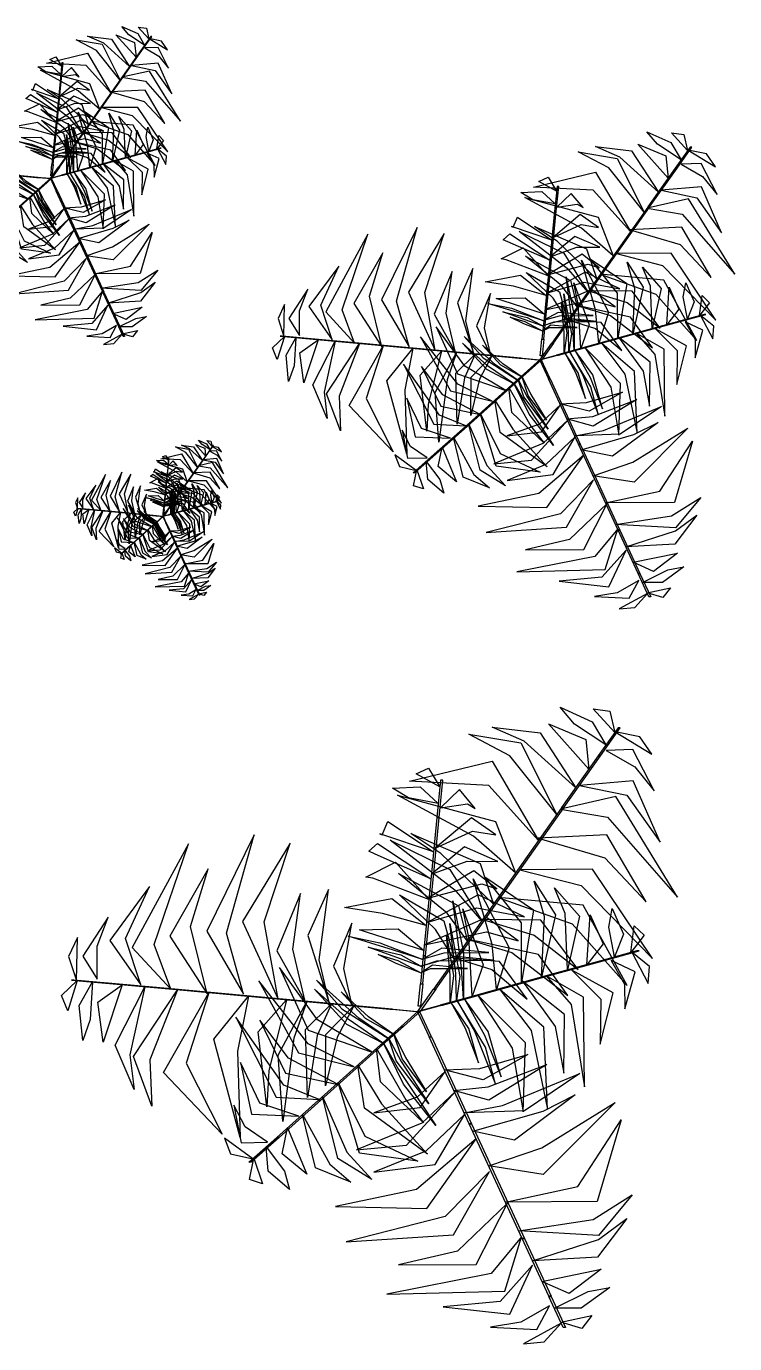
# Model space of a CAD drawing. Extents: x -1763 to 1877, y -723 to 1291.
# Drawn here: x 589 to 1045, y -611 to 236 of the extents above; entities that cross this region are included whole.
import ezdxf

# ---------------------------------------------------------------- set-up
doc = ezdxf.new("R2010")
doc.units = 0
doc.header["$MEASUREMENT"] = 0
doc.layers.get('0').update_dxf_attribs({"linetype": 'CONTINUOUS'})
doc.layers.add('LSTREEDC', color=3, linetype='CONTINUOUS')

# ---------------------------------------------------------------- blocks, each defined once
blk = doc.blocks.new('A3E24C')
at = {"color": 64, "linetype": 'Continuous'}
for points in [[(0.253, 0.3562, 0.2907), (0.2108, 0.3841, 0.2796), (0.1918, 0.4066, 0.2651), (0.2348, 0.3872, 0.2677)], [(0.2648, 0.373, 0.2701), (0.2361, 0.4044, 0.2506), (0.2581, 0.4014, 0.2453)], [(0.1871, 0.2629, 0.3463), (0.1242, 0.3418, 0.3317), (0.0693, 0.3707, 0.3201), (0.139, 0.3588, 0.334)], [(0.2125, 0.2989, 0.3325), (0.1435, 0.3614, 0.3092), (0.1004, 0.3802, 0.3047), (0.1647, 0.3722, 0.3016)], [(0.23, 0.3237, 0.3183), (0.176, 0.3843, 0.2943), (0.2259, 0.3636, 0.2991)], [(0.2655, 0.3738, 0.2681), (0.3147, 0.344, 0.2497), (0.2986, 0.3669, 0.2468)], [(0.2533, 0.3489, 0.2944), (0.2916, 0.3267, 0.2793), (0.3175, 0.2946, 0.2808), (0.2891, 0.3501, 0.2655)], [(0.1626, 0.2283, 0.3426), (0.096, 0.3019, 0.3274), (-0.0103, 0.3076, 0.3065), (0.1004, 0.3345, 0.3272)], [(0.2175, 0.302, 0.3287), (0.2811, 0.2888, 0.305), (0.3256, 0.2261, 0.3029), (0.2895, 0.3083, 0.2962)], [(0.1319, 0.1847, 0.338), (0.0754, 0.2342, 0.3254), (-0.0262, 0.2889, 0.3039), (0.1052, 0.2538, 0.3307)], [(0.1923, 0.2703, 0.3464), (0.2551, 0.2596, 0.3387), (0.3489, 0.1524, 0.3112), (0.2663, 0.287, 0.3424)], [(-0.2325, 0.0224, 0.3375), (-0.2553, 0.1042, 0.3261), (-0.2185, 0.2357, 0.3001), (-0.2819, 0.1066, 0.3284)], [(0.1024, 0.143, 0.3335), (0.0318, 0.2109, 0.3176), (-0.0085, 0.2375, 0.309), (0.0844, 0.1974, 0.3283)], [(0.1624, 0.2313, 0.3425), (0.2517, 0.2052, 0.3295), (0.3068, 0.1461, 0.3141), (0.2544, 0.236, 0.3346)], [(-0.3302, 0.0291, 0.3464), (-0.3524, 0.0888, 0.3387), (-0.3064, 0.2237, 0.3112), (-0.3817, 0.0848, 0.3424)], [(-0.186, 0.0159, 0.3337), (-0.2049, 0.1194, 0.3183), (-0.1701, 0.2246, 0.297), (-0.2339, 0.1198, 0.3212)], [(0.0867, 0.1207, 0.3167), (0.0526, 0.1601, 0.3166), (-0.0363, 0.2285, 0.2932), (0.0438, 0.1895, 0.3295)], [(-0.2815, 0.0227, 0.3425), (-0.3036, 0.1131, 0.3295), (-0.28, 0.1903, 0.3141), (-0.3316, 0.1, 0.3346)], [(0.0675, 0.0936, 0.2834), (0.0403, 0.1311, 0.2875), (-0.0248, 0.1841, 0.2723), (0.0553, 0.1408, 0.3057)], [(0.1376, 0.189, 0.3375), (0.2198, 0.1678, 0.3261), (0.3153, 0.0703, 0.3001), (0.2352, 0.1896, 0.3284)], [(-0.3703, 0.035, 0.3287), (-0.3907, 0.0968, 0.305), (-0.3586, 0.1666, 0.3029), (-0.4118, 0.0943, 0.2962)], [(-0.1168, 0.0076, 0.2847), (-0.1313, 0.0686, 0.2899), (-0.1187, 0.1624, 0.2624), (-0.1466, 0.1009, 0.3004)], [(-0.15, 0.0126, 0.3178), (-0.1664, 0.0827, 0.3234), (-0.1561, 0.157, 0.3013), (-0.1882, 0.0805, 0.346)], [(0.0501, 0.069, 0.2533), (0.0248, 0.1092, 0.2606), (-0.0235, 0.1553, 0.254), (0.0356, 0.1205, 0.2766)], [(0.1088, 0.152, 0.3337), (0.2078, 0.1166, 0.3183), (0.2815, 0.0339, 0.297), (0.2226, 0.1415, 0.3212)], [(-0.4288, 0.0426, 0.2944), (-0.4288, 0.0869, 0.2793), (-0.4139, 0.1254, 0.2808), (-0.4478, 0.0731, 0.2655)], [(-0.0869, 0.0069, 0.2544), (-0.0981, 0.0566, 0.2579), (-0.0874, 0.1175, 0.2375), (-0.1122, 0.0601, 0.2718)], [(0.0879, 0.1224, 0.3178), (0.1567, 0.1016, 0.3234), (0.216, 0.0556, 0.3013), (0.1658, 0.1216, 0.346)], [(-0.4565, 0.0407, 0.2681), (-0.4552, 0.0983, 0.2497), (-0.4671, 0.0729, 0.2468)], [(0.067, 0.0962, 0.2847), (0.127, 0.0783, 0.2899), (0.202, 0.0204, 0.2624), (0.1626, 0.0753, 0.3004)], [(0.0514, 0.0707, 0.2544), (0.1, 0.0554, 0.2579), (0.1474, 0.0158, 0.2375), (0.1102, 0.066, 0.2718)], [(-0.4554, 0.0406, 0.2701), (-0.4683, 0, 0.2506), (-0.4767, 0.0205, 0.2453)], [(-0.435, 0.0387, 0.2907), (-0.4381, -0.0117, 0.2796), (-0.4481, -0.0395, 0.2651), (-0.4528, 0.0074, 0.2677)], [(-0.3954, 0.0351, 0.3183), (-0.4209, -0.042, 0.2943), (-0.4279, 0.0116, 0.2991)], [(-0.3651, 0.0323, 0.3325), (-0.3848, -0.0587, 0.3092), (-0.3794, -0.1054, 0.3047), (-0.4047, -0.0457, 0.3016)], [(-0.3212, 0.0283, 0.3463), (-0.3581, -0.0656, 0.3317), (-0.3557, -0.1276, 0.3201), (-0.3802, -0.0613, 0.334)], [(-0.279, 0.0244, 0.3426), (-0.3095, -0.07, 0.3274), (-0.2612, -0.165, 0.3065), (-0.3399, -0.0826, 0.3272)], [(-0.2259, 0.0196, 0.338), (-0.2406, -0.0541, 0.3254), (-0.2372, -0.1694, 0.3039), (-0.2725, -0.038, 0.3307)], [(-0.175, 0.0149, 0.3335), (-0.1985, -0.0802, 0.3176), (-0.2014, -0.1284, 0.309), (-0.2132, -0.0279, 0.3283)], [(-0.1479, 0.0124, 0.3167), (-0.165, -0.0367, 0.3166), (-0.1798, -0.148, 0.2932), (-0.186, -0.0591, 0.3295)], [(-0.1148, 0.0094, 0.2834), (-0.1338, -0.0329, 0.2875), (-0.1471, -0.1158, 0.2723), (-0.1496, -0.0248, 0.3057)], [(-0.0849, 0.0066, 0.2533), (-0.107, -0.0354, 0.2606), (-0.1228, -0.1002, 0.254), (-0.1222, -0.0318, 0.2766)], [(0.0366, -0.0791, 0.2533), (0.0841, -0.0772, 0.2606), (0.1482, -0.0585, 0.254), (0.0886, -0.0922, 0.2766)], [(0.0375, -0.081, 0.2544), (0, -0.1155, 0.2579), (-0.0581, -0.1367, 0.2375), (0.004, -0.1295, 0.2718)], [(0.0492, -0.1064, 0.2834), (0.0954, -0.1017, 0.2875), (0.1738, -0.0717, 0.2723), (0.0962, -0.1194, 0.3057)], [(0.0632, -0.1366, 0.3167), (0.1143, -0.1268, 0.3166), (0.218, -0.084, 0.2932), (0.1441, -0.1338, 0.3295)], [(0.0518, -0.1073, 0.2847), (0.0062, -0.1503, 0.2899), (-0.0813, -0.1863, 0.2624), (-0.0141, -0.1797, 0.3004)], [(0.0746, -0.1613, 0.3335), (0.1687, -0.1341, 0.3176), (0.2119, -0.1125, 0.309), (0.1307, -0.173, 0.3283)], [(0.096, -0.2077, 0.338), (0.1671, -0.1836, 0.3254), (0.2653, -0.1229, 0.3039), (0.1691, -0.2192, 0.3307)], [(0.064, -0.1385, 0.3178), (0.0116, -0.1877, 0.3234), (-0.0579, -0.216, 0.3013), (0.0244, -0.2055, 0.346)], [(0.1183, -0.2562, 0.3426), (0.2154, -0.2353, 0.3274), (0.2735, -0.146, 0.3065), (0.2414, -0.2553, 0.3272)], [(0.0792, -0.1713, 0.3337), (-0.0009, -0.2394, 0.3183), (-0.1094, -0.2619, 0.297), (0.0132, -0.2647, 0.3212)], [(0.0968, -0.2149, 0.3375), (0.0374, -0.2755, 0.3261), (-0.0949, -0.3094, 0.3001), (0.0486, -0.2997, 0.3284)], [(0.1361, -0.2946, 0.3463), (0.2358, -0.2796, 0.3317), (0.2884, -0.2465, 0.3201), (0.2432, -0.3009, 0.334)], [(0.1211, -0.2574, 0.3425), (0.0539, -0.3217, 0.3295), (-0.0249, -0.3399, 0.3141), (0.0791, -0.3395, 0.3346)], [(0.1545, -0.3346, 0.3325), (0.2432, -0.3062, 0.3092), (0.281, -0.2782, 0.3047), (0.2419, -0.3299, 0.3016)], [(0.1399, -0.3028, 0.3464), (0.0993, -0.3519, 0.3387), (-0.0405, -0.3795, 0.3112), (0.1174, -0.3753, 0.3424)], [(0.1548, -0.3405, 0.3287), (0.1115, -0.389, 0.305), (0.035, -0.3962, 0.3029), (0.1242, -0.406, 0.2962)], [(0.1673, -0.3622, 0.3183), (0.2468, -0.3458, 0.2943), (0.2039, -0.3786, 0.2991)], [(0.1839, -0.3983, 0.2907), (0.2292, -0.3758, 0.2796), (0.2582, -0.3706, 0.2651), (0.2199, -0.3981, 0.2677)], [(0.1774, -0.3949, 0.2944), (0.1391, -0.4171, 0.2793), (0.0983, -0.4234, 0.2808), (0.1606, -0.4266, 0.2655)], [(0.193, -0.418, 0.2681), (0.1425, -0.4457, 0.2497), (0.1704, -0.4432, 0.2468)], [(0.1925, -0.417, 0.2701), (0.2342, -0.4078, 0.2506), (0.2206, -0.4254, 0.2453)]]:
    blk.add_3dface(points, dxfattribs=at)
at = {"color": 72, "linetype": 'Continuous'}
for points in [[(0.2428, 0.3417, 0.3077), (0.2459, 0.3417, 0.3077), (0.2723, 0.3792, 0.2618), (0.2693, 0.3792, 0.2618)], [(0.1937, 0.2722, 0.3472), (0.1968, 0.2722, 0.3472), (0.2459, 0.3417, 0.3075), (0.2428, 0.3417, 0.3075)], [(0.0265, 0.2589, 0.6136), (0.0296, 0.2589, 0.6136), (0.0345, 0.3088, 0.6002), (0.0315, 0.3088, 0.6002)], [(0.096, 0.1338, 0.332), (0.0991, 0.1338, 0.332), (0.1967, 0.2721, 0.3469), (0.1936, 0.2721, 0.3469)], [(0.0192, 0.1845, 0.607), (0.0223, 0.1845, 0.607), (0.0296, 0.2589, 0.6135), (0.0266, 0.2589, 0.6135)], [(0.0083, 0.0737, 0.5287), (0.0114, 0.0737, 0.5287), (0.0223, 0.1845, 0.6067), (0.0192, 0.1845, 0.6067)], [(0.1062, 0.0285, 0.453), (0.1004, 0.0888, 0.4475), (0.075, 0.1769, 0.427), (0.1233, 0.0843, 0.4644)], [(0.14, 0.0378, 0.4776), (0.1398, 0.1181, 0.4757), (0.0908, 0.1794, 0.4385), (0.156, 0.1353, 0.4873)], [(0.1669, 0.0452, 0.4971), (0.1707, 0.1266, 0.4982), (0.1568, 0.1739, 0.487), (0.1853, 0.1288, 0.5088)], [(0.2017, 0.0548, 0.5051), (0.1985, 0.1306, 0.4935), (0.184, 0.1649, 0.4866), (0.2178, 0.1267, 0.4966)], [(0.0621, 0.0163, 0.4069), (0.0597, 0.0576, 0.4119), (0.0479, 0.1474, 0.3975), (0.0622, 0.0783, 0.4284)], [(0.0221, 0.0292, 0.204), (0.0252, 0.0292, 0.204), (0.0991, 0.1339, 0.3321), (0.096, 0.1339, 0.3321)], [(0.0738, 0.0195, 0.4295), (0.0691, 0.0986, 0.4244), (0.0612, 0.1365, 0.4178), (0.0887, 0.0619, 0.4395)], [(0.2274, 0.0619, 0.5075), (0.2321, 0.1288, 0.4982), (0.2494, 0.0899, 0.5062)], [(0.2646, 0.0722, 0.5042), (0.2571, 0.112, 0.4959), (0.2616, 0.137, 0.4888), (0.2764, 0.1026, 0.4942)], [(0.0527, 0.0137, 0.3706), (0.0518, 0.0499, 0.3794), (0.0437, 0.1172, 0.3711), (0.0572, 0.0459, 0.3986)], [(0.2862, 0.0781, 0.4982), (0.291, 0.114, 0.4883), (0.3041, 0.1013, 0.4888)], [(0.0442, 0.0114, 0.3377), (0.0442, 0.0478, 0.35), (0.0393, 0.1012, 0.3494), (0.0488, 0.0472, 0.3673)], [(0.0046, 0.0364, 0.3888), (0.0077, 0.0364, 0.3888), (0.0114, 0.0737, 0.5288), (0.0083, 0.0737, 0.5288)], [(0.2463, 0.0671, 0.5089), (0.2494, 0.0671, 0.5089), (0.2976, 0.0804, 0.4955), (0.2946, 0.0804, 0.4955)], [(0.2878, 0.0785, 0.4972), (0.3097, 0.0369, 0.4861), (0.3116, 0.0593, 0.4879)], [(-0.0602, -0.0554, 0.4341), (-0.1333, -0.0121, 0.4347), (-0.1842, 0.0582, 0.4099), (-0.1462, -0.026, 0.4482)], [(0.1742, 0.0472, 0.5022), (0.1773, 0.0472, 0.5022), (0.2494, 0.0671, 0.5088), (0.2463, 0.0671, 0.5088)], [(0.2072, 0.0545, 0.5047), (0.2463, 0.0158, 0.4987), (0.2455, -0.0446, 0.4869), (0.2627, 0.024, 0.5008)], [(0.2602, 0.0673, 0.5045), (0.2781, 0.0356, 0.4957), (0.2785, 0.0028, 0.4921), (0.292, 0.0523, 0.4932)], [(-0.4174, 0.0371, 0.3077), (-0.4143, 0.0371, 0.3077), (-0.4599, 0.0413, 0.2618), (-0.463, 0.0413, 0.2618)], [(-0.3326, 0.0294, 0.3472), (-0.3295, 0.0294, 0.3472), (-0.4142, 0.0371, 0.3075), (-0.4173, 0.0371, 0.3075)], [(-0.0845, -0.0747, 0.4554), (-0.1458, -0.0443, 0.4595), (-0.2123, 0.0403, 0.4317), (-0.1588, -0.056, 0.4718)], [(-0.0378, -0.0375, 0.3722), (-0.0782, -0.0099, 0.3838), (-0.1347, 0.0411, 0.3631), (-0.1008, 0.0029, 0.3983)], [(0.0046, 0.0364, 0.3888), (0.0077, 0.0364, 0.3888), (0.0047, 0.0062, 0.2163), (0.0016, 0.0062, 0.2163)], [(0.0669, 0.0176, 0.424), (0.07, 0.0176, 0.424), (0.1773, 0.0472, 0.502), (0.1742, 0.0472, 0.502)], [(0.1412, 0.0397, 0.4784), (0.1851, -0.0211, 0.4815), (0.1968, -0.0835, 0.4642), (0.1976, -0.0048, 0.4957)], [(0.1729, 0.0469, 0.5008), (0.2065, 0.0085, 0.5064), (0.2241, -0.1016, 0.474), (0.2229, 0.0185, 0.5205)], [(-0.1639, 0.0139, 0.332), (-0.1608, 0.0139, 0.332), (-0.3294, 0.0294, 0.3469), (-0.3325, 0.0294, 0.3469)], [(-0.0463, -0.043, 0.4085), (-0.0926, -0.0112, 0.4215), (-0.1374, 0.0292, 0.4048), (-0.0948, -0.0176, 0.4458)], [(-0.0324, -0.0307, 0.3393), (-0.0653, -0.0079, 0.348), (-0.1016, 0.0257, 0.3318), (-0.0698, -0.0096, 0.3634)], [(0.0221, 0.0292, 0.204), (0.0252, 0.0292, 0.204), (0.0037, -0.0011, 0.05), (0.0006, -0.0011, 0.05)], [(0.081, 0.0215, 0.4341), (0.1274, -0.0497, 0.4347), (0.1419, -0.1353, 0.4099), (0.1451, -0.043, 0.4482)], [(0.1114, 0.0281, 0.4554), (0.1528, -0.0264, 0.4595), (0.1749, -0.1317, 0.4317), (0.1697, -0.0217, 0.4718)], [(-0.0364, 0.0022, 0.204), (-0.0333, 0.0022, 0.204), (-0.1609, 0.0139, 0.3321), (-0.1639, 0.0139, 0.3321)], [(-0.0364, 0.0022, 0.204), (-0.0333, 0.0022, 0.204), (0.0037, -0.0011, 0.05), (0.0006, -0.0011, 0.05)], [(0.0307, 0.0076, 0.2841), (0.0338, 0.0076, 0.2841), (0.0045, -0.0004, 0.1116), (0.0014, -0.0004, 0.1116)], [(0.0307, 0.0076, 0.2841), (0.0338, 0.0076, 0.2841), (0.07, 0.0176, 0.424), (0.0669, 0.0176, 0.424)], [(0.0452, 0.0116, 0.3393), (0.0646, -0.0233, 0.348), (0.0822, -0.0696, 0.3318), (0.0693, -0.0238, 0.3634)], [(0.053, 0.0154, 0.3722), (0.077, -0.0272, 0.3838), (0.1051, -0.098, 0.3631), (0.0916, -0.0488, 0.3983)], [(0.0631, 0.0166, 0.4085), (0.0905, -0.0325, 0.4215), (0.1127, -0.0885, 0.4048), (0.0953, -0.0277, 0.4458)], [(-0.1313, -0.1188, 0.5008), (-0.1784, -0.0993, 0.5064), (-0.243, -0.0085, 0.474), (-0.1887, -0.1156, 0.5205)], [(-0.106, -0.0984, 0.4784), (-0.1724, -0.0633, 0.4815), (-0.2106, -0.0126, 0.4642), (-0.1764, -0.0835, 0.4957)], [(-0.0212, -0.0207, 0.2841), (-0.0182, -0.0207, 0.2841), (0.0045, -0.0004, 0.1116), (0.0014, -0.0004, 0.1116)], [(0.0162, -0.0349, 0.204), (0.0193, -0.0349, 0.204), (0.0037, -0.0011, 0.05), (0.0006, -0.0011, 0.05)], [(-0.0212, -0.0207, 0.2841), (-0.0182, -0.0207, 0.2841), (-0.0462, -0.0456, 0.424), (-0.0492, -0.0456, 0.424)], [(-0.0317, -0.03, 0.3377), (-0.0155, -0.0626, 0.35), (0.0126, -0.1084, 0.3494), (-0.0199, -0.0642, 0.3673)], [(0.0162, -0.0349, 0.204), (0.0193, -0.0349, 0.204), (0.073, -0.1512, 0.3321), (0.0699, -0.1512, 0.3321)], [(-0.0492, -0.0456, 0.424), (-0.0462, -0.0456, 0.424), (-0.1292, -0.1197, 0.502), (-0.1323, -0.1197, 0.502)], [(-0.0546, -0.0504, 0.4295), (-0.0153, -0.1192, 0.4244), (0.0086, -0.1497, 0.4178), (-0.0492, -0.095, 0.4395)], [(-0.0455, -0.0423, 0.4069), (-0.0251, -0.0783, 0.4119), (0.0253, -0.1536, 0.3975), (-0.0182, -0.098, 0.4284)], [(-0.0382, -0.0359, 0.3706), (-0.0214, -0.0679, 0.3794), (0.0157, -0.1246, 0.3711), (-0.0281, -0.0667, 0.3986)], [(-0.1587, -0.1409, 0.5047), (-0.2109, -0.1236, 0.4987), (-0.2369, -0.0691, 0.4869), (-0.2219, -0.1381, 0.5008)], [(-0.0796, -0.0728, 0.453), (-0.0477, -0.1243, 0.4475), (0.0141, -0.192, 0.427), (-0.0703, -0.1305, 0.4644)], [(-0.1058, -0.0961, 0.4776), (-0.07, -0.168, 0.4757), (0.0011, -0.2013, 0.4385), (-0.077, -0.1906, 0.4873)], [(-0.1323, -0.1197, 0.5022), (-0.1292, -0.1197, 0.5022), (-0.185, -0.1695, 0.5088), (-0.1881, -0.1695, 0.5088)], [(-0.1266, -0.1147, 0.4971), (-0.094, -0.1894, 0.4982), (-0.0605, -0.2256, 0.487), (-0.1061, -0.1978, 0.5088)], [(-0.2006, -0.1759, 0.5045), (-0.2306, -0.1554, 0.4957), (-0.2455, -0.1261, 0.4921), (-0.2356, -0.1765, 0.4932)], [(-0.1536, -0.1387, 0.5051), (-0.1171, -0.2053, 0.4935), (-0.089, -0.2296, 0.4866), (-0.1361, -0.2104, 0.4966)], [(-0.1735, -0.1565, 0.5075), (-0.148, -0.2186, 0.4982), (-0.1808, -0.1913, 0.5062)], [(0.0699, -0.1512, 0.332), (0.0729, -0.1512, 0.332), (0.1438, -0.3049, 0.3469), (0.1408, -0.3049, 0.3469)], [(-0.2202, -0.1982, 0.4972), (-0.2583, -0.1706, 0.4861), (-0.2501, -0.1915, 0.4879)], [(-0.1881, -0.1695, 0.5089), (-0.185, -0.1695, 0.5089), (-0.2224, -0.2028, 0.4955), (-0.2255, -0.2028, 0.4955)], [(-0.2023, -0.1822, 0.5042), (-0.1779, -0.2146, 0.4959), (-0.1709, -0.239, 0.4888), (-0.1994, -0.2147, 0.4942)], [(-0.219, -0.1971, 0.4982), (-0.2074, -0.2314, 0.4883), (-0.2248, -0.2258, 0.4888)], [(0.1408, -0.305, 0.3472), (0.1439, -0.305, 0.3472), (0.1795, -0.3822, 0.3075), (0.1765, -0.3822, 0.3075)], [(0.1765, -0.3823, 0.3077), (0.1796, -0.3823, 0.3077), (0.1988, -0.4239, 0.2618), (0.1957, -0.4239, 0.2618)]]:
    blk.add_3dface(points, dxfattribs=at)
at = {"color": 70, "linetype": 'Continuous'}
for points in [[(0.0306, 0.3002, 0.6029), (-0.0012, 0.3175, 0.5931), (0.0154, 0.3252, 0.5935)], [(0.0284, 0.2779, 0.6089), (-0.0115, 0.2852, 0.6007), (-0.0332, 0.2983, 0.5936), (0.0042, 0.2999, 0.5989)], [(0.0314, 0.272, 0.6092), (0.0674, 0.2774, 0.6004), (0.0779, 0.2712, 0.5968), (0.0568, 0.2963, 0.5979)], [(0.022, 0.2129, 0.6098), (-0.0499, 0.2371, 0.5982), (-0.0467, 0.236, 0.5913), (-0.0394, 0.2538, 0.6014)], [(0.0243, 0.2179, 0.6094), (0.0744, 0.2406, 0.6034), (0.1053, 0.2356, 0.5916), (0.0727, 0.2587, 0.6056)], [(0.0184, 0.177, 0.6018), (-0.0562, 0.2098, 0.6029), (-0.0649, 0.2138, 0.5917), (-0.053, 0.2242, 0.6135)], [(0.0191, 0.1832, 0.6055), (0.0669, 0.2007, 0.6111), (0.1082, 0.2002, 0.5787), (0.0635, 0.2197, 0.6252)], [(0.0157, 0.1492, 0.5823), (-0.0593, 0.1779, 0.5804), (-0.0686, 0.1793, 0.5432), (-0.0291, 0.1992, 0.592)], [(0.0143, 0.151, 0.5831), (0.0869, 0.1701, 0.5862), (0.1067, 0.1636, 0.569), (0.0762, 0.1877, 0.6004)], [(0.0122, 0.1143, 0.5577), (-0.0462, 0.1306, 0.5522), (-0.0971, 0.1385, 0.5317), (-0.0337, 0.1504, 0.5691)], [(0.0145, 0.119, 0.5601), (0.0802, 0.1381, 0.5643), (0.1437, 0.1259, 0.5365), (0.0819, 0.1556, 0.5765)], [(0.0097, 0.0884, 0.5388), (0.0929, 0.106, 0.5394), (0.1352, 0.0937, 0.5146), (0.0929, 0.1249, 0.5529)], [(0.0089, 0.0809, 0.5342), (-0.0665, 0.1049, 0.5291), (-0.0773, 0.1085, 0.5225), (-0.0252, 0.1101, 0.5443)], [(0.0078, 0.0688, 0.5116), (-0.0316, 0.0814, 0.5166), (-0.0922, 0.1, 0.5022), (-0.0501, 0.0912, 0.5331)], [(0.0068, 0.0591, 0.4753), (-0.0273, 0.0713, 0.4841), (-0.0655, 0.0852, 0.4759), (-0.0216, 0.0749, 0.5033)], [(0.0059, 0.0503, 0.4424), (-0.028, 0.0634, 0.4547), (-0.0522, 0.0754, 0.4541), (-0.0258, 0.0675, 0.472)], [(0.0053, 0.06, 0.477), (0.0263, 0.067, 0.4885), (0.1024, 0.0678, 0.4679), (0.0516, 0.073, 0.5031)], [(0.0079, 0.0698, 0.5132), (0.0361, 0.0778, 0.5262), (0.0963, 0.0784, 0.5096), (0.0333, 0.084, 0.5505)], [(0.006, 0.0513, 0.444), (0.0181, 0.0569, 0.4527), (0.0677, 0.0567, 0.4365), (0.0204, 0.0611, 0.4681)]]:
    blk.add_3dface(points, dxfattribs=at)

msp = doc.modelspace()

# ---------------------------------------------------------------- block references
at = {"layer": 'LSTREEDC'}
for p, xscale, yscale, zscale in [((604.72, 138.12), 240, 240, 360), ((919.41, 21.61), 360, 360, 240), ((677.1, -79.16), 120, 120, 240), ((840.74, -397.2), 480, 480, 600)]:
    msp.add_blockref('A3E24C', p, dxfattribs=dict(at, xscale=xscale, yscale=yscale, zscale=zscale))

doc.saveas('drawing.dxf')
